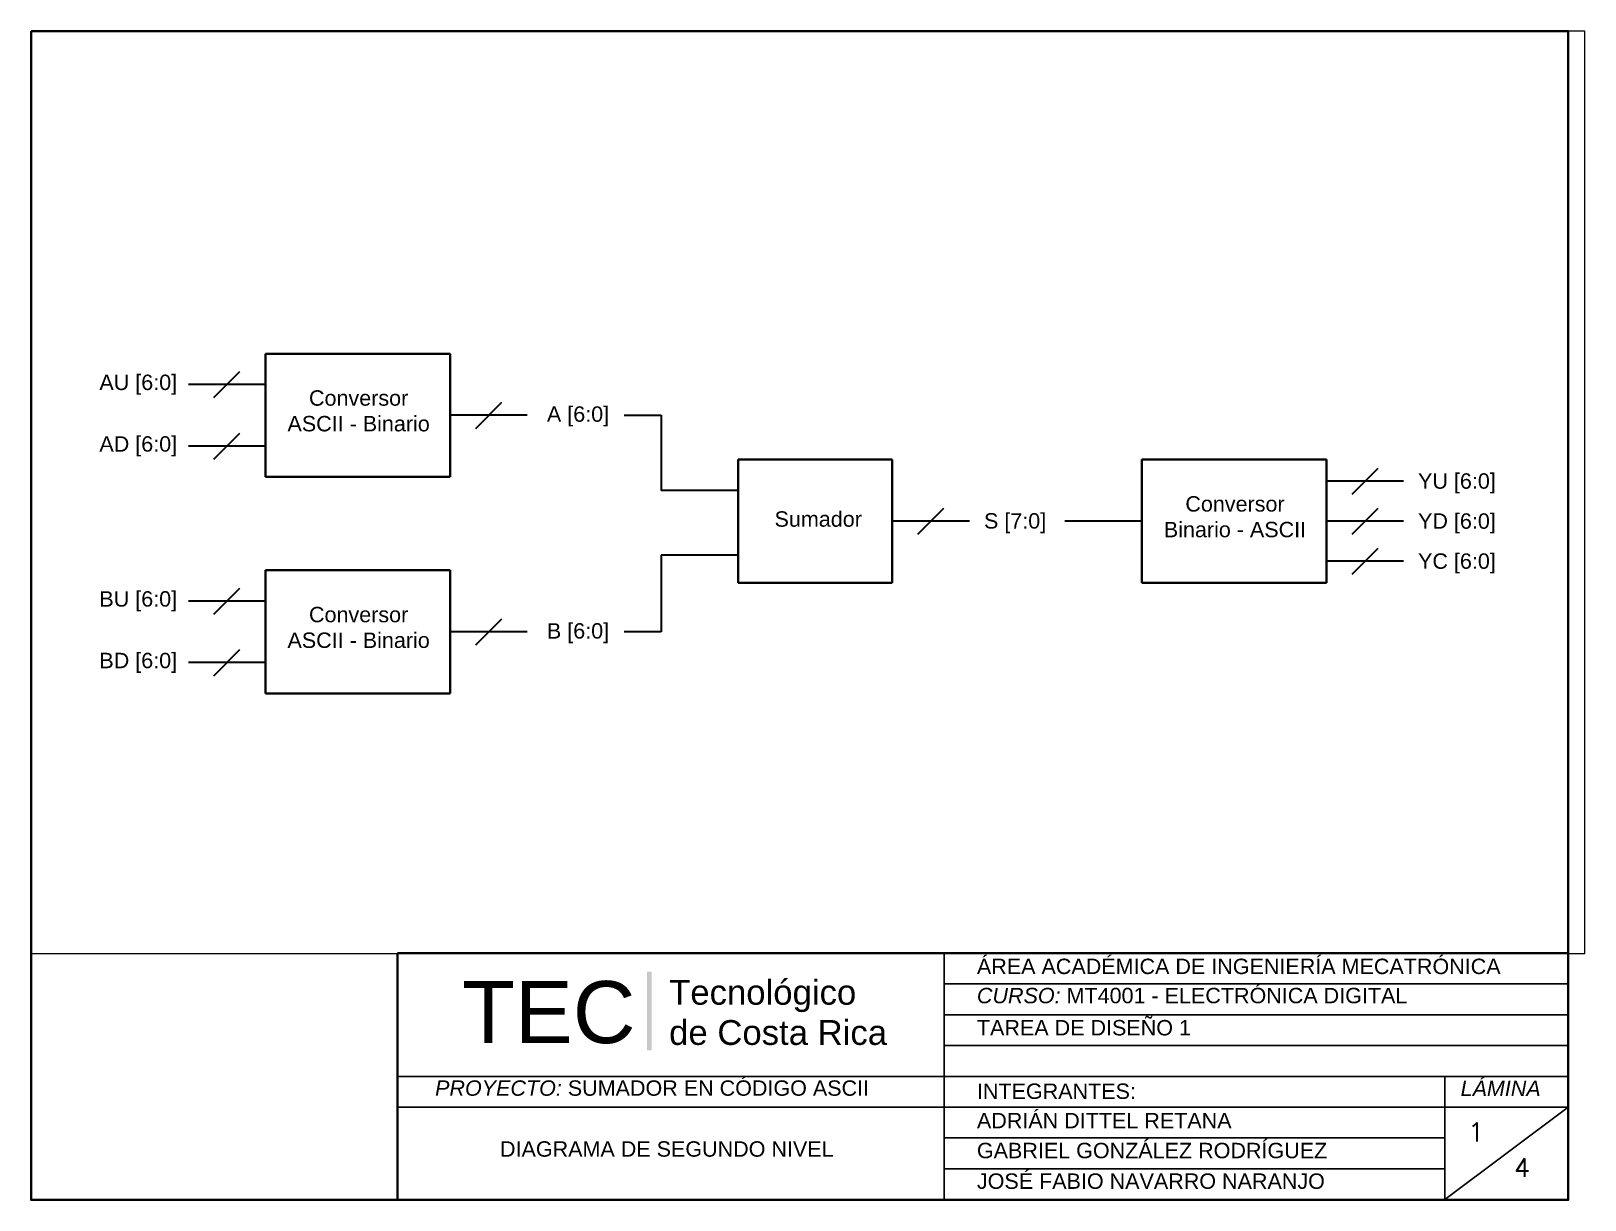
# Paper-space layout '2NIVEL' of a CAD drawing. Header units: millimetres. Extents: x 7 to 259, y 6 to 195.
# The model-space entities are those that its viewports show. They can reach past a viewport. Long polylines and large blocks are cut down to what shows.
import ezdxf

# ---------------------------------------------------------------- set-up
doc = ezdxf.new("R2010")
doc.units = ezdxf.units.MM
doc.header["$LTSCALE"] = 0.5
for name, color, linetype, lineweight in [('Cables', 7, 'Continuous', 30), ('Contorno', 7, 'Continuous', 40), ('Modulos', 7, 'Continuous', 40), ('MView', 7, 'Continuous', 5)]:
    doc.layers.add(name, color=color, linetype=linetype, lineweight=lineweight)
doc.layers.add('Texto', color=7, linetype='Continuous')
doc.styles.add('PDF Arial', font='arial.ttf')
doc.styles.add('Rotulado', font='arial.ttf', dxfattribs={"height": 10})
doc.styles.add('s1', font='romans.shx')

msp = doc.modelspace()

# ---------------------------------------------------------------- linework, layer by layer
at = {"layer": 'Cables'}
for p, q in [((73.04, 94.47), (77.28, 98.71)), ((81.41, 96.59), (68.91, 96.59)), ((115.54, 89.47), (119.78, 93.71)), ((123.91, 91.59), (111.41, 91.59)), ((139.65, 91.59), (145.65, 91.59)), ((145.65, 91.59), (145.65, 79.37)), ((73.04, 84.47), (77.28, 88.71)), ((81.41, 86.59), (68.91, 86.59)), ((266.13, 80.89), (253.63, 80.89)), ((257.76, 78.77), (262, 83.02)), ((158.15, 79.37), (145.65, 79.37)), ((187.28, 72.27), (191.52, 76.52)), ((257.76, 72.27), (262, 76.52)), ((195.65, 74.39), (183.15, 74.39)), ((223.63, 74.39), (211.13, 74.39)), ((266.13, 74.39), (253.63, 74.39)), ((158.15, 68.89), (145.65, 68.89)), ((145.65, 68.89), (145.65, 56.43)), ((257.76, 65.77), (262, 70.02)), ((266.13, 67.89), (253.63, 67.89)), ((73.04, 59.31), (77.28, 63.55)), ((81.41, 61.43), (68.91, 61.43)), ((115.54, 54.31), (119.78, 58.55)), ((123.91, 56.43), (111.41, 56.43)), ((145.65, 56.43), (139.65, 56.43)), ((73.04, 49.31), (77.28, 53.55)), ((81.41, 51.43), (68.91, 51.43))]:
    msp.add_line(p, q, dxfattribs=at)
at = {"layer": 'Modulos'}
for p, q in [((81.41, 101.59), (81.41, 81.59)), ((81.41, 101.59), (111.41, 101.59)), ((81.41, 101.59), (81.41, 91.59)), ((111.41, 81.59), (111.41, 101.59)), ((81.41, 91.59), (81.41, 81.59)), ((158.15, 84.39), (183.15, 84.39)), ((158.15, 84.39), (158.15, 64.39)), ((183.15, 64.39), (183.15, 84.39)), ((223.63, 84.39), (223.63, 64.39)), ((223.63, 84.39), (253.63, 84.39)), ((253.63, 64.39), (253.63, 84.39)), ((253.63, 84.39), (253.63, 77.39)), ((81.41, 81.59), (111.41, 81.59)), ((253.63, 77.39), (253.63, 71.39)), ((253.63, 71.39), (253.63, 64.39)), ((81.41, 66.43), (81.41, 46.43)), ((81.41, 66.43), (111.41, 66.43)), ((81.41, 66.43), (81.41, 56.43)), ((111.41, 46.43), (111.41, 66.43)), ((158.15, 64.39), (183.15, 64.39)), ((223.63, 64.39), (253.63, 64.39)), ((81.41, 56.43), (81.41, 46.43)), ((81.41, 46.43), (111.41, 46.43))]:
    msp.add_line(p, q, dxfattribs=at)

# ---------------------------------------------------------------- texts
at = {"layer": 'Texto', "char_height": 2.5, "attachment_point": 1, "style": 'Rotulado'}
for s, width, gutter_width, heights, insert in [('AU [6:0]', 14.1205, 12.5, [3.97], (54.47, 98.19)), ('\\pxqc;Conversor\\PASCII - Binario', 25, 36.89, [10.12], (84.04, 95.65)), ('A [6:0]', 12.1836, 12.5, [0], (127.1, 93.04)), ('AD [6:0]', 14.1205, 12.5, [3.97], (54.47, 88.19)), ('YU [6:0]', 18.2744, 12.5, [4.1], (268.47, 82.17)), ('\\pxqc;Conversor\\PBinario - ASCII', 25, 36.89, [10.12], (226.26, 78.46)), ('\\pxqc;Sumador', 15.9906, 36.89, [4.31], (163.13, 76)), ('S [7:0]', 12.1836, 12.5, [0], (198.03, 75.7)), ('YD [6:0]', 18.2744, 12.5, [4.1], (268.47, 75.67)), ('YC [6:0]', 18.2744, 12.5, [4.1], (268.47, 69.17)), ('BU [6:0]', 14.1205, 12.5, [3.97], (54.47, 63.03)), ('\\pxqc;Conversor\\PASCII - Binario', 25, 36.89, [10.12], (84.04, 60.49)), ('B [6:0]', 12.1836, 12.5, [0], (127.1, 57.84)), ('BD [6:0]', 14.1205, 12.5, [3.97], (54.47, 53.03))]:
    msp.add_mtext_dynamic_manual_height_columns(s, width=width, gutter_width=gutter_width, heights=heights, dxfattribs=dict(at, insert=insert))

psp = doc.layouts.new('2NIVEL')

# ---------------------------------------------------------------- linework, layer by layer
for p, q in [((155.44, 5.76), (155.44, 45.76)), ((155.44, 40.76), (256.72, 40.76)), ((155.44, 35.76), (256.72, 35.76)), ((155.44, 30.76), (256.72, 30.76)), ((66.72, 25.76), (256.72, 25.76)), ((236.72, 5.76), (236.72, 25.76)), ((66.72, 20.76), (236.72, 20.76)), ((155.44, 20.76), (155.44, 15.76)), ((236.72, 20.76), (256.72, 20.76)), ((256.72, 20.76), (236.72, 5.76)), ((155.44, 15.76), (236.72, 15.76)), ((155.44, 15.76), (155.44, 10.76)), ((155.44, 10.76), (236.72, 10.76))]:
    psp.add_line(p, q)
at = {"color": 251, "true_color": 0x4b4b4b, "transparency": 33554559}
for points in [[(107.95, 42.74), (107.22, 42.74), (107.95, 29.98)], [(107.22, 42.74), (107.95, 29.98), (107.22, 29.98)]]:
    psp.add_solid(points, dxfattribs=at)
at = {"layer": 'Contorno'}
for q in [(66.72, 5.76), (256.72, 45.76)]:
    psp.add_line((66.72, 45.76), q, dxfattribs=at)
psp.add_lwpolyline([(7.26, 195.47), (256.72, 195.47), (256.72, 5.7), (7.26, 5.7)], close=True, dxfattribs=at)

# ---------------------------------------------------------------- texts
at = {"color": 250, "true_color": 0x1c1c1c, "attachment_point": 7, "style": 'PDF Arial'}
for s, insert, char_height in [('TEC', (77.19, 31.01), 10.079), ('Tecnológico', (110.81, 36.18), 4.0315), ('de Costa Rica', (110.81, 30.81), 4.0315)]:
    psp.add_mtext(s, dxfattribs=dict(at, insert=insert, char_height=char_height))
at = {"layer": 'Texto', "attachment_point": 1, "style": 's1'}
for s, insert, char_height, width in [('{\\fArial|b0|i0|c0|p34;ÁREA ACADÉMICA DE INGENIERÍA MECATRÓNICA}', (160.76, 44.87), 2.5, 84.8209), ('{\\fArial|b0|i1|c0|p34;CURSO: \\fArial|b0|i0|c0|p34;MT4001 - ELECTRÓNICA DIGITAL}', (160.76, 40.13), 2.5, 78.8124), ('{\\fArial|b0|i0|c0|p34;TAREA DE DISEÑO 1}', (160.76, 34.91), 2.5, 78.8124), ('{\\fArial|b0|i1|c0|p34;PROYECTO: \\fArial|b0|i0|c0|p34;SUMADOR EN CÓDIGO ASCII}', (72.83, 25.11), 2.5, 79.4343), ('{\\fArial|b0|i1|c0|p34;LÁMINA}', (239.25, 25.06), 2.5, 19.0829), ('{\\fArial|b0|i0|c0|p34;INTEGRANTES:}', (160.76, 24.6), 2.5, 28.1694), ('{\\fArial|b0|i0|c0|p34;ADRIÁN DITTEL RETANA}', (160.76, 19.83), 2.5, 59.8937), ('1', (240.45, 18.21), 3, 7.4367), ('\\pxqc;{\\fArial|b0|i0|c0|p34;DIAGRAMA DE SEGUNDO NIVEL}', (78.44, 15.22), 2.5, 63.9917), ('{\\fArial|b0|i0|c0|p34;GABRIEL GONZÁLEZ RODRÍGUEZ}', (160.76, 14.97), 2.5, 59.8937), ('{\\fArial|b0|i0|c0|p34;JOSÉ FABIO NAVARRO NARANJO}', (160.76, 10), 2.5, 59.8937), ('4', (247.95, 12.43), 3, 9.5415)]:
    psp.add_mtext(s, dxfattribs=dict(at, insert=insert, char_height=char_height, width=width))

# ---------------------------------------------------------------- viewports
at = {"layer": 'MView'}
psp.add_viewport(center=(133.35, 120.59), size=(252.17, 149.7761), view_center_point=(169.47, 79.09), view_height=149.7761, dxfattribs=at)

doc.saveas('drawing.dxf')
